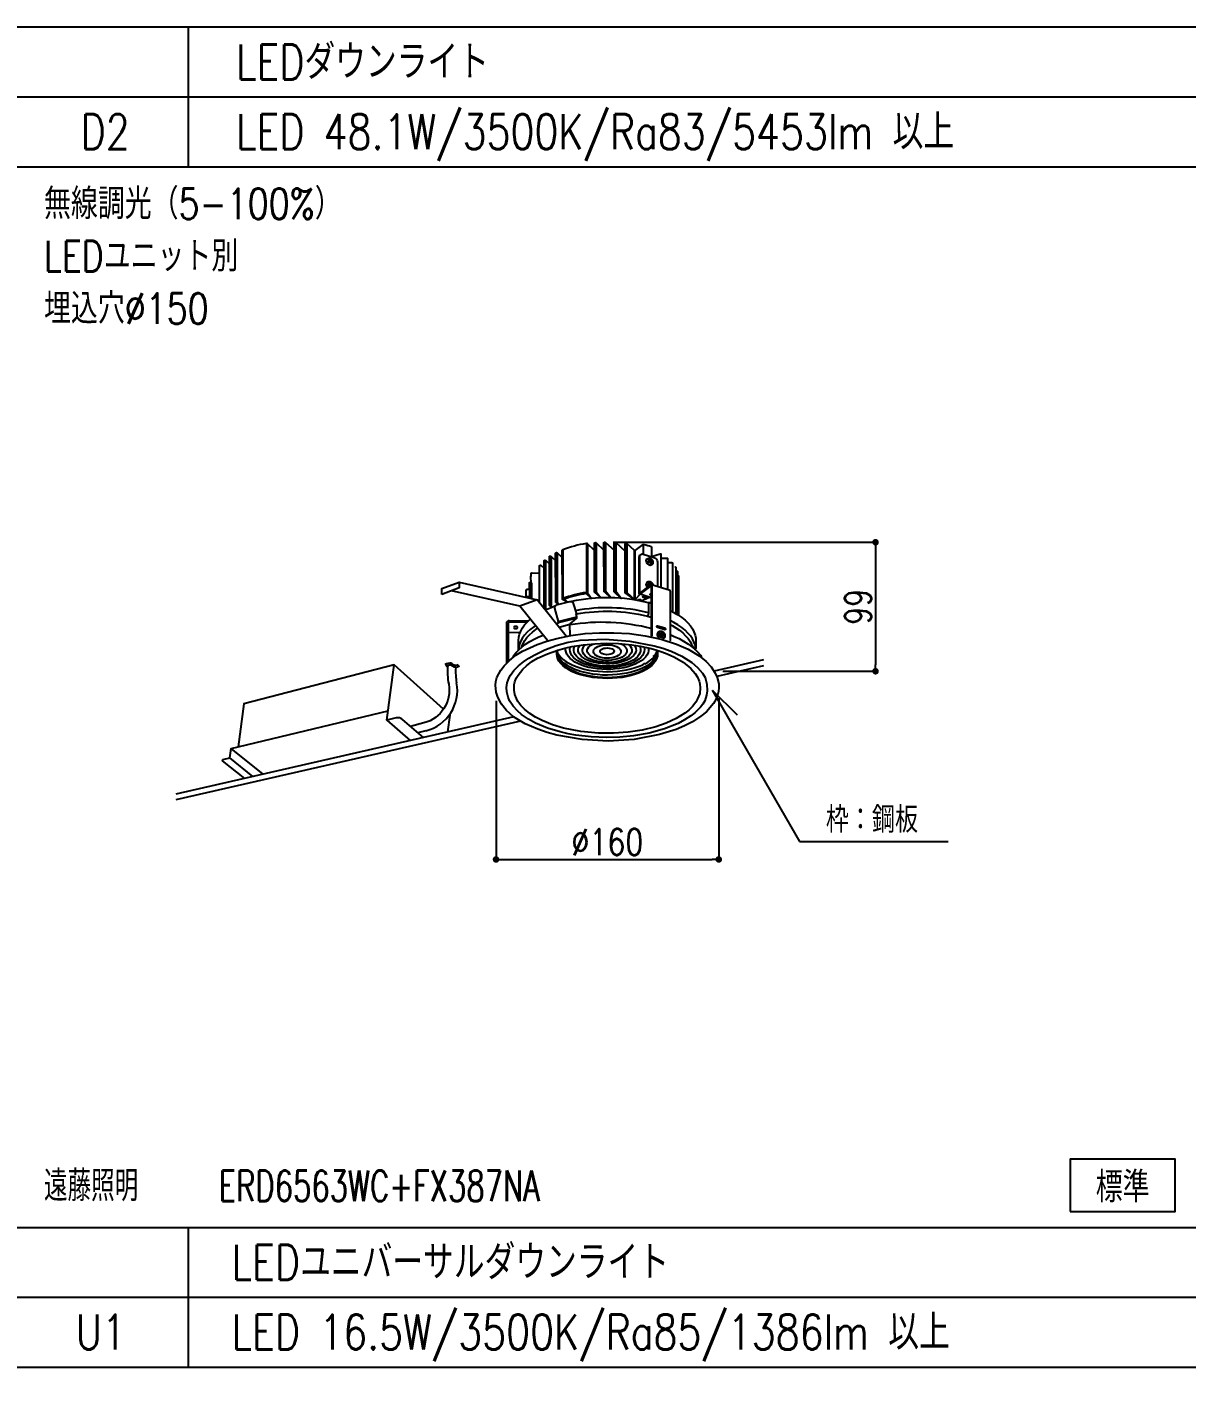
# Model space of a CAD drawing. Header units: millimetres. Extents: x 14 to 828, y 15 to 581.
# Drawn here: x 421.5 to 554.2, y 426.9 to 581.4 of the extents above; entities that cross this region are included whole.
import ezdxf
from ezdxf.enums import TextEntityAlignment as Align

# ---------------------------------------------------------------- set-up
doc = ezdxf.new("R2010")
doc.units = ezdxf.units.MM
doc.header["$LTSCALE"] = 0.2
doc.layers.get('Defpoints').update_dxf_attribs({"color": 5})
for name, color, linetype in [('1_シンボル', 2, 'Continuous'), ('1_寸法', 7, 'Continuous'), ('1_文字', 3, 'Continuous'), ('1_表', 7, 'Continuous')]:
    doc.layers.add(name, color=color, linetype=linetype)
doc.styles.add('Dim', font='simplex.shx', dxfattribs={"width": 0.8, "bigfont": 'extfont2.shx'})
doc.styles.get("Standard").update_dxf_attribs({"font": 'simplex.shx', "width": 0.8, "bigfont": 'extfont2.shx'})
doc.dimstyles.new('1-1', dxfattribs={"dimtxt": 3, "dimasz": 0.75, "dimexe": 0, "dimexo": 1, "dimgap": 0.5, "dimtad": 1, "dimdec": 0, "dimtxsty": 'Dim', "dimblk": 'DOT', "dimcen": 2.5, "dimadec": 0, "dimazin": 0, "dimtfac": 1, "dimtdec": 0, "dimtix": 1, "dimtmove": 2, "dimatfit": 3, "dimldrblk": '引出', "dimfxl": 1, "dimlwd": -1, "dimlwe": -1, "dimarcsym": 0})

# ---------------------------------------------------------------- blocks, each defined once
blk = doc.blocks.new('_Dot')
at = {"color": 0, "linetype": 'ByBlock', "lineweight": -2}
blk.add_line((-0.5, 0), (-1, 0), dxfattribs=at)
at = {"color": 0, "linetype": 'ByBlock', "const_width": 0.5}
blk.add_lwpolyline([(-0.25, 0, 1), (0.25, 0, 1)], format="xyb", close=True, dxfattribs=at)
blk = doc.blocks.new('*D11')
at = {"layer": '1_寸法', "color": 0, "transparency": 16777216}
for p, q in [((475.25, 504.26), (475.25, 486.08)), ((500.75, 504.54), (500.75, 486.08)), ((476, 486.08), (500, 486.08))]:
    blk.add_line(p, q, dxfattribs=at)
at = {"layer": 'Defpoints', "color": 0, "transparency": 16777216}
for p in [(500.75, 505.54), (475.25, 505.26), (500.75, 486.08)]:
    blk.add_point(p, dxfattribs=at)
at = {"layer": '1_寸法', "color": 0, "transparency": 16777216, "xscale": 0.75, "yscale": 0.75, "zscale": 0.75, "rotation": 180}
blk.add_blockref('_Dot', (475.25, 486.08), dxfattribs=at)
at = {"layer": '1_寸法', "color": 0, "transparency": 16777216, "xscale": 0.75, "yscale": 0.75, "zscale": 0.75}
blk.add_blockref('_Dot', (500.75, 486.08), dxfattribs=at)
at = {"layer": '1_寸法', "color": 0, "transparency": 16777216, "insert": (488, 488.08), "char_height": 3, "attachment_point": 5, "style": 'Dim'}
blk.add_mtext('%%C160', dxfattribs=at)
blk = doc.blocks.new('引出')
at = {"color": 0, "linetype": 'ByBlock', "lineweight": -2}
for p, q in [((-3.86, 1.04), (0, 0)), ((0, 0), (-1, 0))]:
    blk.add_line(p, q, dxfattribs=at)
blk = doc.blocks.new('*D12')
at = {"layer": '1_寸法', "color": 0, "transparency": 16777216}
for p, q in [((488.66, 522.42), (518.7, 522.42)), ((518.7, 521.67), (518.7, 508.39)), ((501.23, 507.64), (518.7, 507.64))]:
    blk.add_line(p, q, dxfattribs=at)
at = {"layer": 'Defpoints', "color": 0, "transparency": 16777216}
for p in [(487.66, 522.42), (500.23, 507.64), (518.7, 507.64)]:
    blk.add_point(p, dxfattribs=at)
at = {"layer": '1_寸法', "color": 0, "transparency": 16777216, "xscale": 0.75, "yscale": 0.75, "zscale": 0.75}
for p, rotation in [((518.7, 522.42), 90), ((518.7, 507.64), 270)]:
    blk.add_blockref('_Dot', p, dxfattribs=dict(at, rotation=rotation))
at = {"layer": '1_寸法', "color": 0, "transparency": 16777216, "insert": (516.7, 515.03), "char_height": 3, "attachment_point": 5, "rotation": 90, "style": 'Dim'}
blk.add_mtext('99', dxfattribs=at)

msp = doc.modelspace()

# ---------------------------------------------------------------- linework, layer by layer
at = {"layer": '1_シンボル', "color": 7}
for points in [[(486.72, 516.75, 0.188957), (486.61, 516.78), (486.59, 516.77), (486.57, 516.77), (486.55, 516.76), (486.54, 516.75), (486.53, 516.74), (486.53, 516.73), (486.53, 516.72), (486.54, 516.7), (486.53, 522.33), (486.53, 522.34), (486.54, 522.35), (486.55, 522.36), (486.57, 522.37), (486.59, 522.37), (486.61, 522.37, -0.188957), (486.72, 522.35), (486.72, 516.75), (487.26, 516.04), (486.54, 516.7)], [(487.8, 522.4), (487.8, 516.8, 0.175887), (487.71, 516.83), (487.68, 516.83), (487.66, 516.82), (487.64, 516.82), (487.62, 516.81), (487.61, 516.79), (487.61, 516.78), (487.61, 516.77), (487.62, 516.76), (487.61, 522.38), (487.61, 522.38), (487.61, 522.39), (487.62, 522.4), (487.64, 522.41), (487.66, 522.42), (487.68, 522.43), (487.71, 522.43, -0.175887), (487.8, 522.4), (488.77, 521.51)], [(488.78, 516.73), (489.59, 515.99), (488.97, 516.78, 0.161649), (488.89, 516.81), (488.86, 516.81), (488.83, 516.8), (488.81, 516.8), (488.79, 516.79), (488.78, 516.77), (488.77, 516.76), (488.77, 516.75), (488.78, 516.73), (488.77, 522.35), (488.77, 522.36), (488.78, 522.37), (488.79, 522.38), (488.81, 522.39), (488.83, 522.4), (488.86, 522.4), (488.89, 522.41, -0.161649), (488.97, 522.38), (488.97, 516.78)], [(481.38, 515.16), (481.59, 514.96), (481.56, 515.21, 0.280847), (481.39, 515.21), (481.38, 515.21), (481.37, 515.2), (481.37, 515.19), (481.37, 515.19), (481.37, 515.18), (481.37, 515.17), (481.37, 515.17), (481.38, 515.16), (481.37, 520.78, -0.251261), (481.39, 520.81, -0.280847), (481.56, 520.8), (481.56, 515.21)], [(482.84, 520.68), (482.26, 521.21), (482.26, 515.61), (482.38, 515.29), (482.08, 515.56), (482.07, 521.18, -0.273119), (482.1, 521.22, -0.260559), (482.26, 521.21)], [(486.53, 521.48), (485.71, 522.23), (485.71, 516.63), (486.19, 515.98), (485.58, 516.54, 0.052221), (483.09, 515.9), (483.45, 515.57), (482.85, 515.9)], [(485.71, 522.23, 0.201673), (485.59, 522.26), (485.59, 516.66, 0.055194), (482.88, 515.97)], [(485.59, 522.26, 0.055194), (482.88, 521.56)], [(491.71, 520.94, 0.235034), (491.6, 520.68), (491.6, 516.62), (491.6, 516.57), (491.61, 516.53), (491.63, 516.49), (491.65, 516.46), (491.68, 516.45), (491.71, 516.45), (491.74, 516.46), (491.77, 516.48), (491.19, 515.86, -0.292585), (491.1, 515.87), (491.1, 521.46), (490.24, 522.26), (490.24, 516.66), (491.1, 515.87), (490.05, 516.61), (490.04, 522.23), (490.04, 522.24), (490.05, 522.25), (490.07, 522.27), (490.09, 522.28), (490.12, 522.28), (490.15, 522.28), (490.17, 522.28, -0.144897), (490.24, 522.26)], [(491.1, 521.46, 0.292585), (491.19, 521.46)], [(491.19, 515.86), (491.19, 521.46), (492.08, 522.15, -0.207883), (492.22, 522.17, -0.016399), (493, 521.93, -0.101414), (493.03, 521.91, -0.214068), (493.04, 521.89), (493.04, 520.77), (494.03, 521.1, -0.117222), (494.1, 521.09, -0.059451), (494.12, 521.08), (494.12, 521.06), (494.13, 521.05), (494.13, 517.26)], [(493.03, 516.04), (491.77, 516.48), (492.96, 517.4), (492.98, 517.4), (492.99, 517.41), (493, 517.41), (493.01, 517.4), (493.02, 517.39), (493.03, 517.37), (493.03, 517.36), (493.03, 517.34), (493.03, 511.74), (493.14, 511.73), (493.13, 511.82), (493.13, 517.41), (493.13, 517.47), (493.12, 517.51), (493.11, 517.55), (493.08, 517.57), (493.06, 517.59), (493.03, 517.59), (493, 517.58), (492.96, 517.56), (491.77, 516.64), (491.76, 516.64), (491.74, 516.63), (491.73, 516.63), (491.72, 516.64), (491.71, 516.65), (491.71, 516.66), (491.7, 516.68), (491.7, 516.7), (491.7, 520.76, -0.549096), (492.11, 521.06), (493.33, 520.69, -0.310491), (493.73, 520.14), (493.73, 517.38)], [(480.24, 515.45), (480.24, 519.73, -0.157512), (480.24, 519.74, -0.3397), (480.43, 519.75), (480.75, 519.46)], [(480.76, 514.8), (480.75, 520.3, -0.215248), (480.76, 520.33, -0.306083), (480.94, 520.33), (481.37, 519.94)], [(494.13, 520.61), (494.8, 520.6, -0.151074), (494.88, 520.58, -0.021205), (494.89, 520.57), (494.9, 520.56), (494.9, 520.55), (494.88, 517.03)], [(494.9, 520.11), (495.35, 520.1, -0.169035), (495.43, 520.07, -0.022408), (495.44, 520.07), (495.45, 520.06), (495.45, 520.05), (495.45, 514.47), (495.44, 514.47, 0.022408), (495.43, 514.48, 0.128422), (495.38, 514.5)], [(495.72, 519.6, -0.169046), (495.81, 519.58, -0.072959), (495.81, 519.57), (495.82, 519.56), (495.82, 519.55), (495.82, 514.26)], [(479.1, 517.79), (479.29, 517.78), (479.25, 518.47, -0.046649), (479.29, 518.86, -0.305551), (479.4, 518.9), (480.24, 518.89)], [(479.29, 517.78, -0.047274), (479.3, 517.54), (479.3, 515.96)], [(492.6, 517.28, -0.425052), (492.55, 517.86), (492.57, 517.87), (492.65, 517.91), (492.66, 517.92), (492.67, 517.92), (492.68, 517.92), (492.7, 517.92), (492.71, 517.92), (492.72, 517.93), (492.73, 517.93), (492.74, 517.93), (492.76, 517.93), (492.77, 517.93), (492.78, 517.93), (492.79, 517.93), (492.8, 517.93), (492.82, 517.93), (492.83, 517.92), (492.84, 517.92), (492.85, 517.92), (492.87, 517.91), (492.88, 517.91), (492.89, 517.91), (492.91, 517.9), (492.92, 517.89), (492.93, 517.89), (492.94, 517.88), (492.96, 517.88), (492.97, 517.87), (492.98, 517.86), (493, 517.85), (493.01, 517.84), (493.02, 517.83), (493.03, 517.83), (493.04, 517.82), (493.05, 517.81), (493.06, 517.8), (493.07, 517.79), (493.08, 517.78), (493.09, 517.76), (493.1, 517.75), (493.11, 517.74), (493.12, 517.73), (493.13, 517.72), (493.14, 517.71), (493.15, 517.7), (493.15, 517.68), (493.16, 517.67), (493.17, 517.66), (493.17, 517.65), (493.18, 517.63), (493.19, 517.62), (493.19, 517.61), (493.19, 517.6), (493.19, 517.59), (493.19, 517.59), (493.19, 517.58), (493.19, 517.58), (493.19, 517.58), (493.19, 517.58), (493.19, 517.58), (493.18, 517.58), (493.18, 517.59), (493.11, 517.73), (493.07, 517.72), (492.93, 517.67), (492.85, 517.84), (492.81, 517.89), (492.76, 517.87), (492.72, 517.86), (492.7, 517.85), (492.73, 517.8), (492.82, 517.63), (492.68, 517.59), (492.63, 517.57), (492.7, 517.42), (492.75, 517.45), (492.86, 517.48)], [(496.04, 519.07, 0.131452), (496.03, 519.08, 0.169042), (495.94, 519.11)], [(496.13, 518.57, 0.197875), (496.12, 518.59, 0.154406), (496.04, 518.62)], [(479.07, 517.07, -0.048772), (479.06, 516.11), (478.93, 516.15), (478.85, 516.16)], [(485.71, 516.63, 0.201673), (485.59, 516.66)], [(490.24, 516.66, 0.144897), (490.17, 516.69), (490.15, 516.69), (490.12, 516.69), (490.09, 516.68), (490.07, 516.67), (490.05, 516.66), (490.04, 516.64), (490.04, 516.63), (490.05, 516.61)], [(480.88, 514.65), (481, 514.71), (481.56, 514.95), (482.12, 515.22), (482.15, 515.23), (482.18, 515.24), (482.16, 515.23), (483.71, 515.63, -0.404947), (484.08, 515.39), (484.45, 514.2)], [(482.16, 515.23, 0.421257), (481.96, 514.85), (482.38, 513.34)], [(482.26, 515.61, 0.260559), (482.1, 515.62), (482.09, 515.62), (482.08, 515.61), (482.07, 515.6), (482.07, 515.59), (482.07, 515.59), (482.07, 515.58), (482.07, 515.57), (482.08, 515.56)], [(493.03, 515.52), (492.72, 515.48, 0.112097), (483.88, 515.64)], [(492.72, 514.34, 0.10783), (484.34, 514.57)], [(492.95, 515.42), (493.03, 515.4), (492.72, 515.48), (492.72, 514.34, -0.181728), (492.58, 513.96)], [(478.93, 513.37), (476.75, 513.41, 0.418856), (476.43, 513.14), (476.43, 508.54)], [(478.77, 513.21), (476.75, 513.25, 0.418848), (476.62, 513.14), (476.62, 508.73)], [(483.7, 512.98, -0.20189), (483.73, 513.09), (484.49, 513.71), (482.37, 513.17), (482.19, 513.02)], [(482.37, 513.17, 0.23601), (482.38, 513.34), (484.5, 513.89), (484.44, 514.2, -0.105732), (492.58, 513.96), (493.03, 513.84)], [(493.03, 512.52, 0.104815), (483.73, 512.95)], [(484.49, 513.71, 0.23601), (484.5, 513.89)], [(493.97, 511.46, -0.458598), (493.86, 512.17), (493.88, 512.18), (493.89, 512.19), (493.9, 512.2), (493.91, 512.2), (493.92, 512.21), (493.93, 512.21), (493.94, 512.22), (493.95, 512.23), (493.96, 512.23), (493.98, 512.24), (493.99, 512.24), (494, 512.24), (494.01, 512.25), (494.03, 512.25), (494.04, 512.25), (494.05, 512.25), (494.06, 512.25), (494.08, 512.25), (494.09, 512.25), (494.1, 512.25), (494.12, 512.25), (494.19, 512.23), (494.24, 512.22), (494.25, 512.21), (494.27, 512.21), (494.28, 512.2), (494.29, 512.19), (494.3, 512.19), (494.32, 512.18), (494.33, 512.17), (494.34, 512.16), (494.35, 512.15), (494.37, 512.14), (494.38, 512.13), (494.39, 512.12), (494.4, 512.11), (494.41, 512.1), (494.42, 512.09), (494.43, 512.08), (494.44, 512.07), (494.45, 512.06), (494.46, 512.05), (494.47, 512.04), (494.48, 512.02), (494.49, 512.01), (494.5, 512), (494.51, 511.99), (494.51, 511.97), (494.52, 511.96), (494.53, 511.95), (494.54, 511.93), (494.54, 511.92), (494.55, 511.91), (494.55, 511.89), (494.56, 511.88), (494.56, 511.87), (494.57, 511.85), (494.57, 511.84), (494.58, 511.83), (494.58, 511.81), (494.58, 511.8), (494.59, 511.78), (494.59, 511.77), (494.59, 511.76), (494.59, 511.74), (494.59, 511.73), (494.59, 511.72), (494.59, 511.7), (494.59, 511.69), (494.59, 511.68), (494.59, 511.66), (494.59, 511.65), (494.59, 511.64), (494.59, 511.63), (494.58, 511.61), (494.58, 511.6), (494.58, 511.59), (494.57, 511.58), (494.57, 511.57), (494.56, 511.56), (494.56, 511.54), (494.56, 511.53), (494.55, 511.52), (494.54, 511.51), (494.54, 511.5), (494.53, 511.49), (494.53, 511.48), (494.52, 511.47), (494.51, 511.46), (494.5, 511.45), (494.49, 511.44), (494.48, 511.44), (494.47, 511.43), (494.47, 511.43), (494.47, 511.43), (494.44, 511.41), (494.42, 511.39), (494.35, 511.36)], [(494.17, 511.88, 0.25126), (494.13, 511.87)], [(493.4, 509.33), (493.29, 509.36), (493.49, 509.51), (493.64, 509.77), (493.68, 509.83, -0.15542), (493.27, 508.91), (493.09, 508.7), (492.8, 508.46), (492.47, 508.24), (492.09, 508.03), (491.67, 507.85), (491.21, 507.68), (490.73, 507.54), (490.21, 507.42), (489.68, 507.33), (489.13, 507.26), (488.57, 507.22), (488, 507.2), (487.43, 507.21), (486.87, 507.25), (486.32, 507.32), (485.78, 507.41), (485.27, 507.53, -0.121545), (482.83, 508.73, -0.174475), (482.26, 509.83), (482.3, 509.76), (482.46, 509.5), (482.67, 509.24), (482.93, 509), (483.24, 508.77), (483.59, 508.56), (483.98, 508.36), (484.41, 508.18), (484.87, 508.02), (485.35, 507.89), (485.86, 507.78), (486.39, 507.7), (486.93, 507.64), (487.48, 507.6), (488.03, 507.59), (488.59, 507.61), (489.14, 507.65), (489.68, 507.71), (490.2, 507.8), (490.7, 507.92), (491.18, 508.06), (491.63, 508.22), (492.04, 508.39), (492.24, 508.54), (492.33, 508.52), (492.34, 508.51)], [(466.93, 500.04), (464.54, 502.13, 0.243387), (463.83, 502.3), (462.76, 502.05), (463.59, 508.37), (446.36, 503.91), (445.71, 499)], [(469.72, 508.31, 0.066452), (469.83, 506.15)], [(470.63, 508.07, 0.060975), (470.74, 506.32)], [(469.83, 506.15, -0.393283), (467, 501.72), (465.46, 501.32)], [(467.23, 500.82, 0.393283), (470.74, 506.32)]]:
    msp.add_lwpolyline(points, format="xyb", dxfattribs=at)
for points in [[(486.72, 522.35), (487.61, 521.53)], [(488.97, 522.38), (490.04, 521.39)], [(481.56, 520.8), (482.07, 520.34)], [(492.08, 522.15), (492.11, 521.06)], [(480.94, 514.73), (480.94, 520.33)], [(492.51, 520.49), (492.55, 520.52)], [(471.03, 517.84), (479.95, 515.81), (477.98, 515.08)], [(478.87, 517.04), (478.95, 517.03), (479.07, 517.07), (479.09, 517.73), (479.1, 517.77), (479.1, 517.78), (479.1, 517.79), (479.11, 517.77), (479.11, 517.73), (479.11, 517.68), (479.11, 517.62), (479.11, 517.54), (479.11, 516)], [(481.13, 511.17), (477.98, 515.08), (470.16, 516.86)], [(478.69, 516.78), (478.69, 516.79), (478.7, 516.86), (478.7, 516.89), (478.7, 516.9), (478.71, 516.92), (478.71, 516.94), (478.73, 516.96), (478.73, 516.97), (478.73, 516.97), (478.74, 516.97), (478.74, 516.98), (478.74, 516.98), (478.74, 516.98), (478.74, 516.98), (478.75, 516.99), (478.75, 516.99), (478.75, 516.99), (478.76, 516.99), (478.76, 517), (478.76, 517), (478.77, 517), (478.77, 517.01), (478.77, 517.01), (478.78, 517.01), (478.78, 517.01), (478.78, 517.01), (478.79, 517.02), (478.79, 517.02), (478.8, 517.02), (478.8, 517.02), (478.81, 517.03), (478.81, 517.03), (478.82, 517.03), (478.82, 517.03), (478.83, 517.03), (478.83, 517.03), (478.84, 517.03), (478.84, 517.03), (478.84, 517.03), (478.85, 517.03), (478.85, 517.03), (478.85, 517.03), (478.86, 517.03), (478.86, 517.03), (478.86, 517.03), (478.86, 517.03), (478.87, 517.04)], [(478.69, 516.4), (478.69, 516.57), (478.69, 516.66), (478.7, 516.69), (478.7, 516.71), (478.7, 516.71), (478.7, 516.8)], [(478.85, 516.16), (478.85, 516.16), (478.84, 516.16), (478.84, 516.16), (478.84, 516.16), (478.83, 516.16), (478.83, 516.16), (478.83, 516.16), (478.82, 516.16), (478.82, 516.16), (478.82, 516.16), (478.81, 516.16), (478.81, 516.16), (478.8, 516.16), (478.8, 516.16), (478.79, 516.17), (478.79, 516.17), (478.78, 516.17), (478.78, 516.17), (478.77, 516.18), (478.77, 516.18), (478.76, 516.18), (478.76, 516.19), (478.75, 516.19), (478.75, 516.19), (478.75, 516.2), (478.74, 516.2), (478.74, 516.2), (478.74, 516.21), (478.73, 516.21), (478.73, 516.21), (478.73, 516.22), (478.72, 516.22), (478.72, 516.22), (478.72, 516.23), (478.72, 516.23), (478.71, 516.23), (478.71, 516.24), (478.71, 516.24), (478.71, 516.25), (478.71, 516.25), (478.7, 516.28), (478.69, 516.3), (478.69, 516.33), (478.69, 516.32), (478.69, 516.32), (478.69, 516.32), (478.7, 516.33), (478.7, 516.34), (478.7, 516.36), (478.7, 516.37), (478.7, 516.4), (478.7, 516.49)], [(487.62, 516.76), (488.39, 516.05), (487.8, 516.8)], [(492.96, 516.51), (493, 516.5)], [(493.06, 517.59), (495.09, 516.97), (495.09, 516.97), (495.12, 516.95), (495.14, 516.93), (495.15, 516.89), (495.16, 516.85), (495.17, 516.79), (495.17, 511.2), (495.16, 511.12)], [(493.18, 517.59), (493.14, 517.57)], [(483.29, 511.65), (479.95, 515.81)], [(492.82, 516.1), (491.85, 515.68), (491.87, 515.7), (491.88, 515.74), (491.86, 515.78), (491.81, 515.81), (491.74, 515.82), (491.66, 515.83), (491.58, 515.82), (491.52, 515.79), (491.49, 515.76), (491.48, 515.75), (491.5, 515.78)], [(495.17, 514.61), (495.61, 514.38), (496.08, 514.1), (496.51, 513.8), (496.89, 513.49), (497.22, 513.17), (497.5, 512.84), (497.73, 512.5), (497.91, 512.15), (498.04, 511.79), (498.11, 511.43), (498.13, 511.13), (498.13, 510.26), (498.11, 510.29), (498.04, 510.65), (497.91, 511), (497.73, 511.35), (497.5, 511.69), (497.22, 512.02), (496.89, 512.34), (496.51, 512.65), (496.08, 512.95), (495.61, 513.23), (495.17, 513.46)], [(479.76, 512.87), (479.56, 512.74), (479.17, 512.44), (478.82, 512.12), (478.52, 511.79), (478.28, 511.45), (478.08, 511.11), (477.94, 510.75), (477.85, 510.4), (477.81, 510.05), (477.81, 511.13), (477.81, 511.18), (477.85, 511.54), (477.94, 511.9), (478.08, 512.25), (478.28, 512.6), (478.52, 512.94), (478.82, 513.27), (479.17, 513.59), (479.18, 513.59)], [(477.99, 512.06), (476.65, 512.08), (476.63, 512.08)], [(477.18, 509.3), (477.24, 509.39), (477.52, 509.74), (477.85, 510.08), (478.22, 510.41), (478.64, 510.73), (479.11, 511.03), (479.61, 511.32), (480.16, 511.58), (480.63, 511.79)], [(478.19, 510.39), (478.22, 510.48), (478.36, 510.82), (478.55, 511.16), (478.79, 511.49), (479.08, 511.81), (479.42, 512.12), (479.8, 512.41), (480.01, 512.56)], [(483.73, 511.73), (483.7, 512.98), (482.47, 512.66)], [(493.13, 511.82), (493.03, 511.74)], [(495.17, 513.01), (495.4, 512.88), (495.85, 512.61), (496.26, 512.33), (496.63, 512.03), (496.96, 511.71), (497.23, 511.39), (497.46, 511.06), (497.63, 510.72), (498.04, 510.14)], [(495.17, 511.85), (495.66, 511.64), (496.22, 511.38), (496.73, 511.09), (497.2, 510.8), (497.63, 510.48), (498.02, 510.16), (498.36, 509.82), (498.65, 509.47), (498.77, 509.3)], [(492.71, 510.31), (492.72, 510.23), (492.71, 509.98), (492.65, 509.74), (492.52, 509.49), (492.35, 509.26), (492.13, 509.04), (491.85, 508.82), (491.53, 508.63), (491.17, 508.45), (490.77, 508.29), (490.34, 508.16), (489.88, 508.04), (489.4, 507.96), (488.9, 507.9), (488.39, 507.86), (487.88, 507.85), (487.36, 507.87), (486.86, 507.92), (486.36, 507.99), (485.89, 508.08), (485.44, 508.2), (485.02, 508.35), (484.63, 508.51), (484.29, 508.7), (483.99, 508.9), (483.73, 509.12), (483.52, 509.35), (483.37, 509.58), (483.27, 509.83), (483.22, 510.08), (483.23, 510.31)], [(492.2, 510.43), (492.22, 510.35), (492.24, 510.12), (492.22, 509.89), (492.14, 509.66), (492, 509.44), (491.82, 509.22), (491.59, 509.02), (491.31, 508.83), (490.99, 508.66), (490.63, 508.5), (490.24, 508.37), (489.82, 508.26), (489.38, 508.17), (488.92, 508.1), (488.45, 508.06), (487.97, 508.05), (487.49, 508.06), (487.02, 508.1), (486.56, 508.17), (486.12, 508.26), (485.7, 508.37), (485.31, 508.5), (484.95, 508.66), (484.63, 508.83), (484.35, 509.02), (484.12, 509.23), (483.94, 509.44), (483.81, 509.66), (483.73, 509.89), (483.7, 510.12), (483.73, 510.36), (483.74, 510.42)], [(491.7, 510.52), (491.75, 510.39), (491.8, 510.17), (491.79, 509.95), (491.72, 509.72), (491.61, 509.51), (491.43, 509.3), (491.21, 509.1), (490.94, 508.92), (490.63, 508.75), (490.28, 508.61), (489.89, 508.48), (489.48, 508.38), (489.04, 508.31), (488.59, 508.26), (488.13, 508.24), (487.67, 508.24), (487.21, 508.27), (486.77, 508.33), (486.34, 508.41), (485.93, 508.52), (485.56, 508.65), (485.22, 508.8), (484.92, 508.97), (484.66, 509.16), (484.45, 509.36), (484.3, 509.57), (484.19, 509.79), (484.15, 510.01), (484.15, 510.24), (484.22, 510.46), (484.25, 510.52)], [(491.1, 510.62), (491.2, 510.45), (491.27, 510.24), (491.28, 510.03), (491.24, 509.82), (491.14, 509.62), (490.98, 509.42), (490.77, 509.24), (490.52, 509.07), (490.22, 508.91), (489.89, 508.78), (489.52, 508.67), (489.12, 508.58), (488.71, 508.52), (488.28, 508.49), (487.85, 508.49), (487.41, 508.51), (486.99, 508.56), (486.59, 508.63), (486.21, 508.73), (485.86, 508.85), (485.54, 509), (485.27, 509.16), (485.04, 509.34), (484.87, 509.53), (484.74, 509.73), (484.67, 509.94), (484.66, 510.15), (484.71, 510.36), (484.81, 510.56), (484.85, 510.62)], [(490.42, 510.71), (490.51, 510.64), (490.65, 510.47), (490.75, 510.28), (490.8, 510.1), (490.79, 509.91), (490.73, 509.73), (490.62, 509.55), (490.47, 509.38), (490.26, 509.22), (490.01, 509.07), (489.72, 508.95), (489.41, 508.84), (489.06, 508.76), (488.69, 508.7), (488.31, 508.66), (487.93, 508.65), (487.54, 508.67), (487.17, 508.71), (486.8, 508.78), (486.46, 508.86), (486.15, 508.97), (485.87, 509.1), (485.63, 509.25), (485.44, 509.41), (485.29, 509.59), (485.19, 509.77), (485.14, 509.95), (485.15, 510.14), (485.21, 510.33), (485.32, 510.51), (485.48, 510.68), (485.51, 510.71)], [(489.54, 510.79), (489.72, 510.7), (489.93, 510.56), (490.09, 510.4), (490.19, 510.24), (490.24, 510.07), (490.24, 509.89), (490.18, 509.72), (490.06, 509.56), (489.9, 509.41), (489.69, 509.27), (489.43, 509.15), (489.14, 509.05), (488.82, 508.97), (488.48, 508.92), (488.12, 508.89), (487.77, 508.89), (487.41, 508.92), (487.08, 508.98), (486.76, 509.06), (486.47, 509.16), (486.22, 509.29), (486.02, 509.43), (485.86, 509.58), (485.75, 509.75), (485.7, 509.92), (485.7, 510.09), (485.76, 510.26), (485.88, 510.43), (486.04, 510.58), (486.26, 510.72), (486.41, 510.8)], [(470.93, 508.4), (470.8, 508.33), (470.65, 508.29), (470.55, 508.29), (470.45, 508.33), (470.36, 508.39), (470.17, 508.52), (470.06, 508.56), (469.95, 508.57), (469.72, 508.53), (469.57, 508.48), (469.39, 508.38)], [(492.3, 508.51), (492.3, 508.51), (492.32, 508.52), (492.33, 508.52), (492.34, 508.51), (492.39, 508.5), (493.44, 509.31), (493.39, 509.33)], [(505.89, 508.93), (500.23, 507.64)], [(469.23, 503.29), (463.59, 508.37)], [(471.05, 508.22), (470.84, 508.12), (470.62, 508.07), (470.48, 508.09), (470.1, 508.32), (469.99, 508.35), (469.87, 508.34), (469.64, 508.27), (469.5, 508.2)], [(487.72, 508.24), (487.69, 508.24)], [(505.89, 508.26), (500.54, 507.04)], [(477.29, 502.4), (438.6, 493.57)], [(446.49, 495.37), (443.92, 497.38), (443.96, 497.54), (444.77, 497.73), (444.91, 498.81), (462.9, 503.12)], [(469.75, 500.69), (470, 502.6), (469.92, 502.67)], [(478.04, 501.91), (438.6, 492.92)], [(465.44, 499.7), (462.77, 502.04)], [(467.23, 500.82), (466.31, 500.58)], [(447.42, 495.59), (444.77, 497.73)], [(448.57, 495.85), (444.91, 498.81)]]:
    msp.add_lwpolyline(points, dxfattribs=at)
for points in [[(482.88, 521.56), (482.88, 515.97), (482.86, 515.96), (482.85, 515.95), (482.84, 515.95), (482.84, 515.94), (482.84, 515.93), (482.84, 515.92), (482.84, 515.91), (482.85, 515.9), (482.84, 521.52, -0.308892)], [(494.65, 512.47, -0.549093), (494.56, 512.4), (493.74, 512.65), (493.71, 512.67), (493.68, 512.7), (493.66, 512.74), (493.65, 512.78), (493.66, 512.81), (493.68, 512.84), (493.71, 512.85), (493.74, 512.85), (494.56, 512.6, -0.310495)], [(493.56, 509.14, 0.171711), (493.64, 510.07), (493.72, 509.91), (493.75, 509.63), (493.72, 509.36), (493.64, 509.08), (493.51, 508.82), (493.32, 508.56), (493.08, 508.31), (492.79, 508.07), (492.45, 507.85), (492.08, 507.65), (491.66, 507.46), (491.2, 507.3), (490.72, 507.15), (490.21, 507.04), (489.68, 506.94), (489.13, 506.87), (488.57, 506.83), (488, 506.82), (487.43, 506.83), (486.87, 506.87), (486.32, 506.93), (485.79, 507.03), (485.27, 507.14), (484.79, 507.28), (484.33, 507.44), (483.91, 507.63), (483.53, 507.83), (483.19, 508.05), (482.89, 508.29), (482.65, 508.53), (482.45, 508.79), (482.31, 509.06), (482.23, 509.33), (482.2, 509.6), (482.22, 509.88), (482.3, 510.06, 0.188869), (482.44, 509.03), (482.51, 508.9), (482.71, 508.64), (482.95, 508.4), (483.24, 508.16), (483.57, 507.95), (483.95, 507.75), (484.37, 507.56), (484.82, 507.4), (485.3, 507.27), (485.81, 507.15), (486.34, 507.06), (486.88, 507), (487.44, 506.96), (488, 506.94), (488.56, 506.96), (489.11, 507), (489.66, 507.07), (490.18, 507.16), (490.69, 507.28), (491.17, 507.42), (491.62, 507.58), (492.03, 507.77), (492.4, 507.97), (492.74, 508.19), (493.02, 508.42), (493.26, 508.67), (493.45, 508.92)]]:
    msp.add_lwpolyline(points, format="xyb", close=True, dxfattribs=at)
for points in [[(492.55, 520.52), (492.57, 520.53), (492.65, 520.57), (492.66, 520.57), (492.67, 520.58), (492.68, 520.58), (492.7, 520.58), (492.71, 520.58), (492.72, 520.59), (492.73, 520.59), (492.74, 520.59), (492.76, 520.59), (492.77, 520.59), (492.78, 520.59), (492.79, 520.59), (492.8, 520.59), (492.82, 520.58), (492.83, 520.58), (492.84, 520.58), (492.85, 520.58), (492.87, 520.57), (492.88, 520.57), (492.89, 520.56), (492.91, 520.56), (492.92, 520.55), (492.93, 520.55), (492.94, 520.54), (492.96, 520.53), (492.97, 520.53), (492.98, 520.52), (493, 520.51), (493.01, 520.5), (493.02, 520.49), (493.03, 520.48), (493.04, 520.48), (493.05, 520.47), (493.06, 520.46), (493.07, 520.45), (493.08, 520.43), (493.09, 520.42), (493.1, 520.41), (493.11, 520.4), (493.12, 520.39), (493.13, 520.38), (493.14, 520.37), (493.15, 520.35), (493.15, 520.34), (493.16, 520.33), (493.17, 520.32), (493.17, 520.3), (493.18, 520.29), (493.18, 520.28), (493.19, 520.26), (493.19, 520.25), (493.2, 520.24), (493.2, 520.23), (493.21, 520.21), (493.21, 520.2), (493.21, 520.19), (493.21, 520.17), (493.22, 520.16), (493.22, 520.15), (493.22, 520.14), (493.22, 520.12), (493.22, 520.11), (493.22, 520.1), (493.22, 520.09), (493.22, 520.07), (493.22, 520.06), (493.22, 520.05), (493.22, 520.04), (493.21, 520.02), (493.21, 520.01), (493.21, 520), (493.2, 519.99), (493.2, 519.98), (493.2, 519.97), (493.19, 519.95), (493.19, 519.94), (493.18, 519.93), (493.18, 519.92), (493.17, 519.91), (493.16, 519.9), (493.09, 519.83), (493.02, 519.79), (492.9, 519.77), (492.77, 519.81), (492.65, 519.89), (492.55, 520), (492.48, 520.14), (492.45, 520.28), (492.47, 520.4), (492.53, 520.5)], [(493.05, 519.94), (492.99, 519.92), (492.97, 519.98), (492.89, 520.15), (492.75, 520.1), (492.7, 520.08), (492.63, 520.22), (492.68, 520.25), (492.82, 520.29), (492.73, 520.46), (492.7, 520.51), (492.72, 520.52), (492.76, 520.53), (492.81, 520.55), (492.85, 520.49), (492.93, 520.33), (493.07, 520.37), (493.11, 520.38), (493.18, 520.24), (493.14, 520.23), (493, 520.19), (493.09, 520.02), (493.11, 519.96), (493.08, 519.95)], [(469.06, 516.45), (469.06, 517.11), (471.03, 517.84), (471.03, 517.19)], [(496.04, 519.06), (496.04, 514.12), (496.04, 519.07)], [(496.13, 518.57), (496.13, 518.57), (496.13, 514.07)], [(492.06, 516.11), (492.03, 516.15), (492.04, 516.19), (492.08, 516.22), (492.14, 516.24), (492.21, 516.26), (492.29, 516.25), (492.36, 516.23), (492.41, 516.2), (492.43, 516.17), (492.42, 516.13), (492.39, 516.1), (492.33, 516.07), (492.25, 516.06), (492.17, 516.07), (492.1, 516.08)], [(493, 516.33), (492.93, 516.36), (492.89, 516.4), (492.89, 516.45), (492.92, 516.49), (492.99, 516.52), (493, 516.5)], [(482.22, 500.32), (481.11, 500.62), (480.03, 500.99), (478.59, 501.61), (477.25, 502.43), (476.46, 503.15), (475.88, 503.88), (475.44, 504.69), (475.25, 505.26), (475.18, 506.04), (475.24, 506.48), (475.36, 506.92), (475.8, 507.75), (476.18, 508.27), (476.78, 508.89), (477.51, 509.47), (478.29, 509.95), (479.94, 510.7), (481.06, 511.09), (482.21, 511.41), (483.83, 511.74), (485.47, 511.95), (487.1, 512.06), (488.73, 512.06), (490.54, 511.95), (492.34, 511.7), (494.15, 511.3), (495.91, 510.74), (497.26, 510.16), (498.52, 509.4), (499.29, 508.76), (499.88, 508.13), (500.35, 507.43), (500.58, 506.92), (500.76, 506.21), (500.77, 505.77), (500.73, 505.32), (500.66, 505.03), (500.45, 504.47), (500.16, 503.94), (499.35, 503.01), (498.7, 502.48), (497.76, 501.86), (496.83, 501.38), (495.89, 500.98), (493.95, 500.38), (491.05, 499.84), (488.09, 499.65), (485.13, 499.82)], [(477.26, 512.65), (477.27, 512.61), (477.32, 512.57), (477.4, 512.54), (477.49, 512.53), (477.58, 512.54), (477.66, 512.56), (477.72, 512.6), (477.74, 512.65), (477.72, 512.69), (477.68, 512.73), (477.6, 512.76), (477.51, 512.77), (477.42, 512.76), (477.34, 512.74), (477.28, 512.7)], [(494.22, 511.49), (494.09, 511.55), (493.98, 511.66), (493.91, 511.8), (493.88, 511.94), (493.9, 512.06), (493.97, 512.16), (494.08, 512.2), (494.21, 512.19), (494.34, 512.13), (494.45, 512.02), (494.53, 511.88), (494.56, 511.74), (494.53, 511.61), (494.46, 511.52), (494.35, 511.48)], [(494.22, 511.98), (494.27, 511.95), (494.31, 511.91), (494.34, 511.86), (494.35, 511.8), (494.34, 511.75), (494.31, 511.71), (494.27, 511.69), (494.22, 511.7), (494.17, 511.72), (494.12, 511.77), (494.09, 511.82), (494.08, 511.88), (494.09, 511.93), (494.12, 511.97), (494.16, 511.98)], [(494.22, 511.74), (494.24, 511.76), (494.24, 511.79), (494.24, 511.82), (494.22, 511.84), (494.2, 511.86), (494.17, 511.88), (494.13, 511.87), (494.13, 511.87), (494.12, 511.87), (494.12, 511.87), (494.12, 511.87), (494.12, 511.86), (494.12, 511.84), (494.13, 511.81), (494.14, 511.79), (494.16, 511.77), (494.18, 511.75), (494.2, 511.74), (494.2, 511.74), (494.22, 511.74), (494.22, 511.74), (494.22, 511.74), (494.22, 511.74), (494.22, 511.74), (494.22, 511.74)], [(479.61, 509.47), (480.84, 510.1), (482.13, 510.6), (483.5, 510.96), (484.9, 511.19), (487.74, 511.3), (490.58, 511.1), (493.35, 510.57), (494.34, 510.28), (495.31, 509.93), (496.52, 509.37), (497.65, 508.65), (498.33, 508.08), (498.9, 507.42), (499.18, 506.91), (499.39, 506.18), (499.42, 505.41), (499.35, 504.9), (499.14, 504.26), (498.92, 503.88), (498.66, 503.52), (498.02, 502.89), (497.55, 502.53), (496.84, 502.07), (496.09, 501.67), (494.54, 501.04), (492.79, 500.55), (490.99, 500.24), (489.44, 500.09), (487.88, 500.04), (486.14, 500.12), (484.4, 500.32), (483.49, 500.48), (482.59, 500.69), (481.15, 501.13), (479.77, 501.71), (478.95, 502.15), (478.18, 502.68), (477.7, 503.1), (477.21, 503.64), (476.81, 504.25), (476.62, 504.68), (476.47, 505.29), (476.46, 505.79), (476.54, 506.3), (476.64, 506.62), (476.77, 506.91), (476.92, 507.2), (477.29, 507.72), (477.81, 508.25), (478.39, 508.73), (478.99, 509.13)], [(480, 509.13), (481.15, 509.65), (482.34, 510.07), (483.12, 510.28), (483.91, 510.46), (485.26, 510.68), (486.58, 510.8), (487.86, 510.84), (489.28, 510.81), (490.81, 510.66), (491.75, 510.51), (492.85, 510.28), (493.55, 510.09), (494.11, 509.91), (494.67, 509.7), (495.18, 509.49), (495.68, 509.26), (496.67, 508.69), (497.55, 507.97), (498.04, 507.39), (498.3, 506.96), (498.5, 506.5), (498.59, 506.19), (498.64, 505.76), (498.57, 505.11), (498.33, 504.48), (498.11, 504.09), (497.74, 503.6), (497.32, 503.18), (496.87, 502.82), (495.88, 502.22), (494.73, 501.69), (493.54, 501.28), (491.98, 500.89), (490.38, 500.65), (488.68, 500.53), (486.98, 500.54), (484.97, 500.72), (482.99, 501.11), (481.73, 501.49), (480.53, 501.98), (479.76, 502.39), (479.11, 502.81), (478.5, 503.31), (478.1, 503.72), (477.76, 504.18), (477.58, 504.52), (477.41, 504.98), (477.32, 505.47), (477.31, 505.8), (477.34, 506.12), (477.41, 506.44), (477.56, 506.83), (477.77, 507.2), (478.31, 507.87), (478.72, 508.26), (479.34, 508.74)], [(487.13, 509.26), (486.9, 509.34), (486.7, 509.45), (486.55, 509.57), (486.44, 509.7), (486.39, 509.84), (486.4, 509.98), (486.45, 510.12), (486.56, 510.25), (486.71, 510.37), (486.91, 510.48), (487.15, 510.56), (487.41, 510.62), (487.69, 510.66), (487.98, 510.67), (488.27, 510.66), (488.55, 510.62), (488.82, 510.56), (489.05, 510.47), (489.24, 510.36), (489.39, 510.24), (489.5, 510.11), (489.55, 509.97), (489.55, 509.83), (489.49, 509.69), (489.38, 509.56), (489.23, 509.44), (489.03, 509.33), (488.8, 509.25), (488.53, 509.19), (488.25, 509.15), (487.96, 509.14), (487.67, 509.15), (487.39, 509.19)], [(487.55, 509.6), (487.38, 509.66), (487.26, 509.74), (487.19, 509.84), (487.17, 509.94), (487.21, 510.04), (487.29, 510.13), (487.43, 510.21), (487.6, 510.27), (487.79, 510.3), (488, 510.31), (488.21, 510.29), (488.4, 510.25), (488.56, 510.19), (488.68, 510.1), (488.75, 510.01), (488.77, 509.91), (488.74, 509.81), (488.65, 509.72), (488.52, 509.64), (488.34, 509.58), (488.15, 509.55), (487.94, 509.54), (487.74, 509.55)]]:
    msp.add_lwpolyline(points, close=True, dxfattribs=at)
at = {"layer": '1_文字'}
for p, q in [((500.01, 505.46), (502.84, 502.63)), ((500.01, 505.46), (510.01, 488.14)), ((510.01, 488.14), (527.01, 488.14))]:
    msp.add_line(p, q, dxfattribs=at)
at = {"layer": '1_文字', "linetype": 'Continuous'}
msp.add_lwpolyline([(540.99, 445.75), (552.99, 445.75), (552.99, 451.75), (540.99, 451.75)], close=True, dxfattribs=at)
at = {"layer": '1_表', "color": 6}
for p, q in [((440, 581.44), (440, 565.44)), ((13.5, 573.44), (827.5, 573.44)), ((13.5, 565.44), (827.5, 565.44)), ((13.5, 443.94), (827.5, 443.94)), ((440, 443.94), (440, 427.94)), ((13.5, 435.94), (827.5, 435.94)), ((13.5, 427.94), (827.5, 427.94))]:
    msp.add_line(p, q, dxfattribs=at)
msp.add_lwpolyline([(13.5, 31.44), (827.5, 31.44), (827.5, 581.44), (13.5, 581.44)], close=True, dxfattribs=at)

# ---------------------------------------------------------------- texts
at = {"layer": '1_文字', "linetype": 'Continuous', "width": 0.8}
for s, height, p in [('LEDダウンライト', 4, (445.5, 575.44)), ('LED 48.1W/3500K/Ra83/5453lm 以上 ', 4, (445.5, 567.44)), ('枠：鋼板', 3, (513.01, 489.14)), ('LEDユニバーサルダウンライト', 4, (445, 437.94)), ('LED 16.5W/3500K/Ra85/1386lm 以上 ', 4, (445, 429.94))]:
    msp.add_text(s, height=height, dxfattribs=at).set_placement(p)
for s, p in [('D2', (430.5, 569.44)), ('U1', (430, 431.94))]:
    msp.add_text(s, height=4, dxfattribs=at).set_placement(p, align=Align.MIDDLE_CENTER)
at = {"layer": '1_文字'}
for s, width, p in [('無線調光（5-100%%%）', 0.8, (423.5, 559.44)), ('LEDユニット別', 0.8, (423.5, 553.44)), ('埋込穴%%C150', 0.8, (423.5, 547.44)), ('遠藤照明', 0.7, (423.5, 446.94)), ('ERD6563WC+FX387NA', 0.7, (443.5, 446.94))]:
    msp.add_text(s, height=3.5, dxfattribs=dict(at, width=width)).set_placement(p)
at = {"layer": '1_文字', "width": 0.8}
msp.add_text('標準', height=3.5, dxfattribs=at).set_placement((546.99, 448.75), align=Align.MIDDLE)

# ---------------------------------------------------------------- dimensions: what is measured, and where the dimension line sits
at = {"layer": '1_寸法'}
dim = msp.add_linear_dim(base=(518.7, 507.64), p1=(487.66, 522.42), p2=(500.23, 507.64), angle=90, text='99', dimstyle='1-1', dxfattribs=at)
dim.commit()
dim.dimension.update_dxf_attribs({"geometry": '*D12', "text_midpoint": (516.7, 515.03)})
dim = msp.add_linear_dim(base=(500.75, 486.08), p1=(475.25, 505.26), p2=(500.75, 505.54), text='%%C160', dimstyle='1-1', dxfattribs=at)
dim.commit()
dim.dimension.update_dxf_attribs({"geometry": '*D11', "text_midpoint": (488, 488.08)})

doc.saveas('drawing.dxf')
